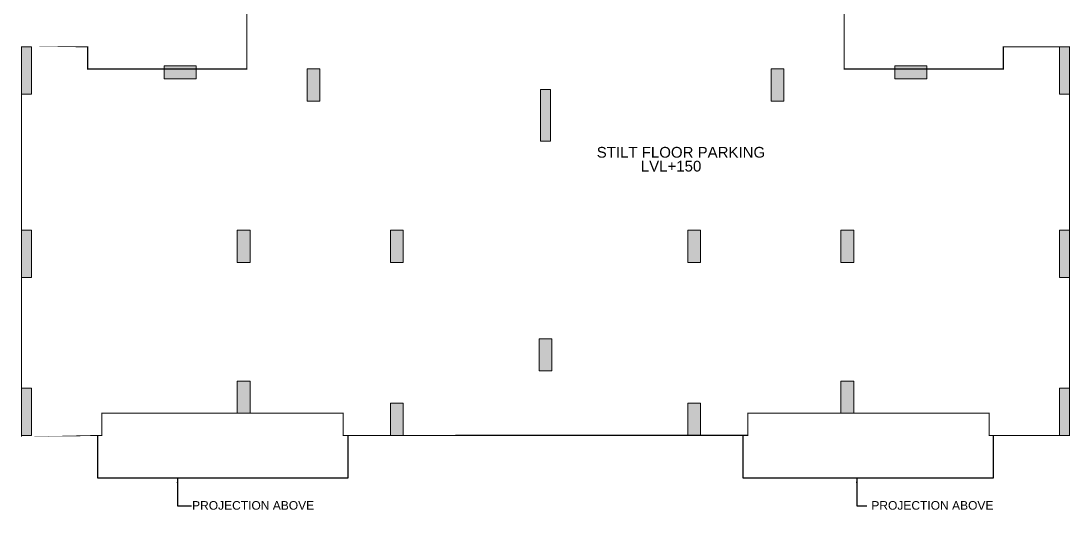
# Model space of a CAD drawing. Header units: millimetres. Extents: x 1123469 to 1752051, y -126924 to 196924.
# Drawn here: x 1305619 to 1330034, y 130299 to 141770 of the extents above; entities that cross this region are included whole.
import ezdxf

# ---------------------------------------------------------------- set-up
doc = ezdxf.new("R2010")
doc.units = ezdxf.units.MM
doc.header["$LTSCALE"] = 500
doc.header["$MEASUREMENT"] = 0
doc.linetypes.add('HIDDEN', pattern=[0.375, 0.25, -0.125])
for name, color, linetype in [('COLUMN', 1, 'Continuous'), ('Cornice', 252, 'Continuous'), ('TEXT-RM NAME', 6, 'Continuous')]:
    doc.layers.add(name, color=color, linetype=linetype)
doc.styles.add('D50', font='arial.ttf', dxfattribs={"width": 0.8})
doc.styles.get("Standard").update_dxf_attribs({"font": 'arial.ttf'})
doc.dimstyles.new('INNER DIM', dxfattribs={"dimtxt": 200, "dimasz": 120, "dimexe": 25, "dimexo": 25, "dimgap": 12, "dimtad": 1, "dimdec": 0, "dimrnd": 5, "dimzin": 0, "dimdsep": 46, "dimtxsty": 'D50', "dimcen": 0.09, "dimdle": 25, "dimclrt": 6, "dimadec": 0, "dimazin": 0, "dimtfac": 1, "dimtdec": 0, "dimtofl": 0, "dimtmove": 1, "dimatfit": 3, "dimfxl": 75, "dimtolj": 1, "dimtzin": 0, "dimarcsym": 0})

msp = doc.modelspace()

# ---------------------------------------------------------------- hatches: boundary and pattern name
at = {"layer": 'COLUMN', "lineweight": 20, "true_color": 0x969696}
for points in [[(1305861.374602275, 141168.6689521874), (1305631.374564875, 141168.6689521874), (1305631.374564875, 140068.6689521874), (1305861.374602275, 140068.6689521874)], [(1329791.374623381, 141168.6689521874), (1330021.374660781, 141168.6689521874), (1330021.374660781, 140068.6689521874), (1329791.374623381, 140068.6689521874)], [(1309698.87503614, 140723.6694091105), (1309698.87503614, 140423.6694091105), (1308948.87503614, 140423.6694091105), (1308948.87503614, 140723.6694091105)], [(1312576.29322018, 139903.6689553856), (1312276.29322018, 139903.6689553856), (1312276.29322018, 140653.6689553856), (1312576.29322018, 140653.6689553856)], [(1323076.456005476, 139903.6689553856), (1323376.456005476, 139903.6689553856), (1323376.456005476, 140653.6689553856), (1323076.456005476, 140653.6689553856)], [(1325953.874189516, 140723.6694091105), (1325953.874189516, 140423.6694091105), (1326703.874189516, 140423.6694091105), (1326703.874189516, 140723.6694091105)], [(1317941.374612427, 140173.6689523855), (1317711.374612557, 140173.6689523856), (1317711.374612557, 138973.6689523856), (1317941.374612427, 138973.6689523855)], [(1317711.374615418, 140173.6689523856), (1317941.374615289, 140173.6689523855), (1317941.374615289, 138973.6689523855), (1317711.374615418, 138973.6689523856)], [(1305861.374602265, 136903.6689523931), (1305631.374602284, 136903.6689523933), (1305631.374602284, 135803.6689523933), (1305861.374602265, 135803.6689523931)], [(1310651.372260867, 136903.6688522778), (1310951.372260867, 136903.6688522778), (1310951.372260867, 136153.6688522778), (1310651.372260867, 136153.6688522778)], [(1314216.374613457, 136903.6688528434), (1314516.374613457, 136903.6688528434), (1314516.374613457, 136153.6688528434), (1314216.374613457, 136153.6688528434)], [(1321436.374611469, 136903.6688532767), (1321136.374611469, 136903.6688532767), (1321136.374611469, 136153.6688532767), (1321436.374611469, 136153.6688532767)], [(1325001.376964789, 136903.6688522778), (1324701.376964789, 136903.6688522778), (1324701.376964789, 136153.6688522778), (1325001.376964789, 136153.6688522778)], [(1329791.374623391, 136903.6689523931), (1330021.374623372, 136903.6689523933), (1330021.374623372, 135803.6689523933), (1329791.374623391, 135803.6689523931)], [(1317676.374610361, 134378.6689528894), (1317976.374610361, 134378.6689528894), (1317976.374610361, 133628.6689528894), (1317676.374610361, 133628.6689528894)], [(1317976.374614628, 134378.6689528894), (1317676.374614628, 134378.6689528894), (1317676.374614628, 133628.6689528894), (1317976.374614628, 133628.6689528894)], [(1310651.374603532, 133393.6689553968), (1310951.374603532, 133393.6689553968), (1310951.374603532, 132643.6689553968), (1310651.374603532, 132643.6689553968)], [(1325001.374622124, 133393.6689553968), (1324701.374622124, 133393.6689553968), (1324701.374622124, 132643.6689553968), (1325001.374622124, 132643.6689553968)], [(1305861.374602291, 133228.6689529525), (1305631.374602291, 133228.6689529525), (1305631.374602291, 132128.6689529525), (1305861.374602291, 132128.6689529525)], [(1329791.374623364, 133228.6689529525), (1330021.374623364, 133228.6689529525), (1330021.374623364, 132128.6689529525), (1329791.374623364, 132128.6689529525)], [(1314216.374613457, 132878.6689523828), (1314516.374613457, 132878.6689523828), (1314516.374613457, 132128.6689523828), (1314216.374613457, 132128.6689523828)], [(1321436.374611469, 132878.6689528162), (1321136.374611469, 132878.6689528162), (1321136.374611469, 132128.6689528162), (1321436.374611469, 132128.6689528162)]]:
    msp.add_hatch(color=252, dxfattribs=at).paths.add_polyline_path(points)

# ---------------------------------------------------------------- linework, layer by layer
at = {"color": 6, "linetype": 'Continuous', "const_width": 25}
msp.add_lwpolyline([(1310876.375139387, 142619.0102910073), (1310876.374685034, 140653.6689559237), (1307171.293423519, 140653.6689580269), (1307171.293423519, 141168.6689580283), (1305631.37460161, 141168.6689580259), (1305631.374601624, 132128.6689524793), (1307501.374604845, 132128.6689524153), (1307501.374604808, 132643.6689524171), (1313116.374613559, 132643.6689553666), (1313116.374613253, 132128.6689524153), (1314501.37461335, 132128.6689520197), (1322536.374611735, 132128.6689524153), (1322536.374611724, 132643.6689553667), (1328151.374620181, 132643.6689549669), (1328151.374620144, 132128.6689524153), (1330021.374623365, 132128.6689524793), (1330021.374665964, 141168.6689507717), (1328481.45580147, 141168.6689507717), (1328481.45580147, 140653.6689580269), (1324776.374181543, 140653.6689559237), (1324776.37513636, 144783.8056426457)], dxfattribs=at)
at = {"layer": 'COLUMN', "lineweight": 20}
for points in [[(1305861.374602275, 141168.6689521874), (1305631.374564875, 141168.6689521874), (1305631.374564875, 140068.6689521874), (1305861.374602275, 140068.6689521874)], [(1329791.374623381, 141168.6689521874), (1330021.374660781, 141168.6689521874), (1330021.374660781, 140068.6689521874), (1329791.374623381, 140068.6689521874)], [(1309698.87503614, 140723.6694091105), (1309698.87503614, 140423.6694091105), (1308948.87503614, 140423.6694091105), (1308948.87503614, 140723.6694091105)], [(1312576.29322018, 139903.6689553856), (1312276.29322018, 139903.6689553856), (1312276.29322018, 140653.6689553856), (1312576.29322018, 140653.6689553856)], [(1323076.456005476, 139903.6689553856), (1323376.456005476, 139903.6689553856), (1323376.456005476, 140653.6689553856), (1323076.456005476, 140653.6689553856)], [(1325953.874189516, 140723.6694091105), (1325953.874189516, 140423.6694091105), (1326703.874189516, 140423.6694091105), (1326703.874189516, 140723.6694091105)], [(1317941.374612427, 140173.6689523855), (1317711.374612557, 140173.6689523856), (1317711.374612557, 138973.6689523856), (1317941.374612427, 138973.6689523855)], [(1317711.374615418, 140173.6689523856), (1317941.374615289, 140173.6689523855), (1317941.374615289, 138973.6689523855), (1317711.374615418, 138973.6689523856)], [(1305861.374602265, 136903.6689523931), (1305631.374602284, 136903.6689523933), (1305631.374602284, 135803.6689523933), (1305861.374602265, 135803.6689523931)], [(1310651.372260867, 136903.6688522778), (1310951.372260867, 136903.6688522778), (1310951.372260867, 136153.6688522778), (1310651.372260867, 136153.6688522778)], [(1314216.374613457, 136903.6688528434), (1314516.374613457, 136903.6688528434), (1314516.374613457, 136153.6688528434), (1314216.374613457, 136153.6688528434)], [(1321436.374611469, 136903.6688532767), (1321136.374611469, 136903.6688532767), (1321136.374611469, 136153.6688532767), (1321436.374611469, 136153.6688532767)], [(1325001.376964789, 136903.6688522778), (1324701.376964789, 136903.6688522778), (1324701.376964789, 136153.6688522778), (1325001.376964789, 136153.6688522778)], [(1329791.374623391, 136903.6689523931), (1330021.374623372, 136903.6689523933), (1330021.374623372, 135803.6689523933), (1329791.374623391, 135803.6689523931)], [(1317676.374610361, 134378.6689528894), (1317976.374610361, 134378.6689528894), (1317976.374610361, 133628.6689528894), (1317676.374610361, 133628.6689528894)], [(1317976.374614628, 134378.6689528894), (1317676.374614628, 134378.6689528894), (1317676.374614628, 133628.6689528894), (1317976.374614628, 133628.6689528894)], [(1310651.374603532, 133393.6689553968), (1310951.374603532, 133393.6689553968), (1310951.374603532, 132643.6689553968), (1310651.374603532, 132643.6689553968)], [(1325001.374622124, 133393.6689553968), (1324701.374622124, 133393.6689553968), (1324701.374622124, 132643.6689553968), (1325001.374622124, 132643.6689553968)], [(1305861.374602291, 133228.6689529525), (1305631.374602291, 133228.6689529525), (1305631.374602291, 132128.6689529525), (1305861.374602291, 132128.6689529525)], [(1329791.374623364, 133228.6689529525), (1330021.374623364, 133228.6689529525), (1330021.374623364, 132128.6689529525), (1329791.374623364, 132128.6689529525)], [(1314216.374613457, 132878.6689523828), (1314516.374613457, 132878.6689523828), (1314516.374613457, 132128.6689523828), (1314216.374613457, 132128.6689523828)], [(1321436.374611469, 132878.6689528162), (1321136.374611469, 132878.6689528162), (1321136.374611469, 132128.6689528162), (1321436.374611469, 132128.6689528162)]]:
    msp.add_lwpolyline(points, close=True, dxfattribs=at)
at = {"layer": 'Cornice', "linetype": 'HIDDEN', "ltscale": 300}
for points in [[(1307401.374604878, 132128.6689524187), (1307401.374604881, 131143.6689519181), (1313231.374612737, 131143.6689519356), (1313231.374613269, 132128.6689523824)], [(1322421.374611719, 132128.6689524153), (1322421.374611716, 131143.6689519356), (1328251.37461978, 131143.6689519181), (1328251.374620111, 132128.6689524183)]]:
    msp.add_lwpolyline(points, dxfattribs=at)

# ---------------------------------------------------------------- texts
at = {"layer": 'TEXT-RM NAME', "attachment_point": 1}
for s, insert, char_height, width in [('STILT FLOOR PARKING', (1319018.96387062, 138840.5635310987), 250, 5857.820582357816), ('LVL+150', (1320044.893641664, 138518.0892518122), 250, 2928.910291178908), ('PROJECTION ABOVE', (1309601.343866691, 130599.4266943447), 200, 2928.910291178908)]:
    msp.add_mtext(s, dxfattribs=dict(at, insert=insert, char_height=char_height, width=width))

# ---------------------------------------------------------------- leaders
at = {"layer": 'TEXT-RM NAME'}
for points in [[(1309262.639148309, 131143.6689519231), (1309262.639148309, 130492.2643066324), (1309588.770567176, 130492.2643066324)], [(1325071.770014151, 131143.6689519231), (1325071.770014151, 130492.2643066324), (1325397.901433019, 130492.2643066324)]]:
    msp.add_leader(points, dimstyle='INNER DIM', override={"dimgap": 12, "dimtad": 0}, dxfattribs=at)

# ---------------------------------------------------------------- next in the draw order: texts
at = {"layer": 'TEXT-RM NAME', "insert": (1325410.474732533, 130599.4266943447), "char_height": 200, "width": 2928.910291178908, "attachment_point": 1, "bg_fill": 2}
msp.add_mtext('PROJECTION ABOVE', dxfattribs=at)

doc.saveas('drawing.dxf')
